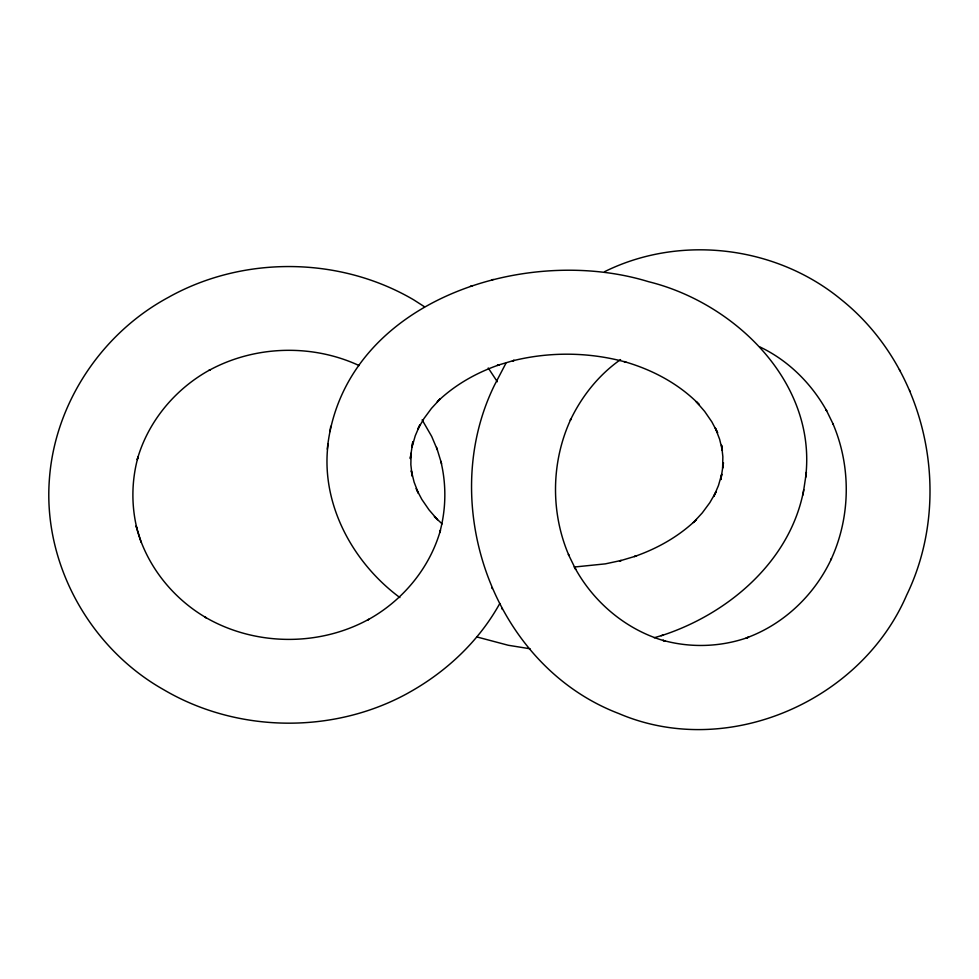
<?xml version="1.0" encoding="UTF-8"?>
<svg xmlns="http://www.w3.org/2000/svg" width="979" height="979" viewBox="0 0 979 979"><rect width="100%" height="100%" fill="white"/><g stroke="black" fill="none" stroke-linecap="round" stroke-linejoin="round"><path stroke-width="1.47" d="M328.1 443.768C320.439 503.475 352.562 562.57 399.885 597.569M805.619 477.544C817.269 382.911 735.131 303.013 648.6 281.707L646.764 281.157C521.868 243.771 342.479 302.878 327.292 449.153M329.947 431.617L330.743 426.293M661.155 635.701L663.321 635.041C729.269 613.123 790.677 560.514 803.759 489.708M802.964 495.031L806.415 472.159M505.825 363.466L494.542 385.053C436.083 503.989 493.257 665.634 618.814 713.544C726.797 759.777 860.786 701.833 906.701 594.999L907.215 593.947C954.256 495.545 926.648 367.786 841.071 299.476C775.955 245.802 680.209 234.201 604.508 271.721M499.804 603.456C478.927 641.196 446.351 671.765 408.794 692.642L407.594 693.34C332.97 734.287 237.53 733.014 164.08 689.926L162.82 689.204C90.031 647.792 43.321 564.345 49.305 480.408C54.347 403.972 101.583 333.068 168.939 297.078L170.138 296.38C244.762 255.433 340.202 256.706 413.652 299.807L424.568 306.806M620.564 359.587C598.756 374.847 581.697 396.36 570.304 420.309L570.818 419.257C551.091 461.758 550.406 512.409 568.909 555.448L568.407 554.469L575.676 569.35L575.089 568.15C594.167 602.991 626.952 630.28 665.328 641.11L662.869 640.327C690.893 648.122 721.168 647.009 748.556 637.231L746.157 638.002C783.775 624.394 814.675 594.828 831.465 558.691L830.938 559.743C850.665 517.242 851.363 466.591 832.86 423.552L833.349 424.531L826.08 409.65L826.68 410.85C811.444 383.462 788.144 360.248 759.68 346.847M491.642 279.945L493.33 279.443M470.385 286.272L472.551 285.623M654.229 637.757L663.321 635.041M574.11 567.049L605.328 563.867L621.212 560.453L619.536 560.967L636.57 555.888L634.416 556.537C657.325 548.583 678.936 536.431 696.448 519.519L693.365 522.566L702.249 512.923L709.824 502.668L716.016 491.911L713.777 496.5L718.464 485.511L721.694 474.215L720.899 479.551L723.432 462.749L722.624 468.133L722.857 456.655L721.584 445.212L722.38 450.56L719.602 439.204L715.355 428.117L717.619 432.755L711.843 421.863L704.684 411.449L696.191 401.61L699.349 404.719C678.863 383.682 652.161 369.609 624.1 361.581L625.936 362.132C589.052 351.975 549.611 351.583 512.494 360.859L514.183 360.358L497.136 365.436L499.29 364.788C476.381 372.742 454.77 384.894 437.258 401.794L440.342 398.759L431.458 408.402L423.895 418.645L417.69 429.402L419.93 424.825L415.243 435.814L412.012 447.097L412.808 441.774L410.274 458.564L411.082 453.179L410.85 464.658L412.135 476.1L411.327 470.752L414.105 482.109L418.363 493.196L416.099 488.57M530.092 648.771L508.236 645.259L476.712 636.901M359.109 365.559C311.909 343.666 254.687 345.428 209.017 370.392L210.216 369.707C175.425 388.663 148.098 421.288 137.256 459.567L138.039 457.009C131.59 480.261 131.198 505.029 136.901 528.464M442.116 523.9L434.37 516.594L437.515 519.702L429.022 509.863L421.863 499.449L416.736 489.769M488.24 367.982L497.32 381.749M422.12 419.856L431.678 436.401L437.368 449.887M909.577 390.437L910.066 391.429M491.691 587.571L492.192 588.563M899.395 369.572L899.995 370.772M501.774 608.228L502.362 609.427M436.597 447.391L441.615 463.826M141.135 542.342L136.118 525.894C145.736 564.442 172.035 597.839 206.214 617.761L204.954 617.039C254.344 646.018 318.518 646.862 368.716 619.328L367.517 620.025C402.308 601.057 429.634 568.444 440.477 530.165L439.693 532.711C446.13 509.472 446.534 484.691 440.831 461.256"/></g></svg>
